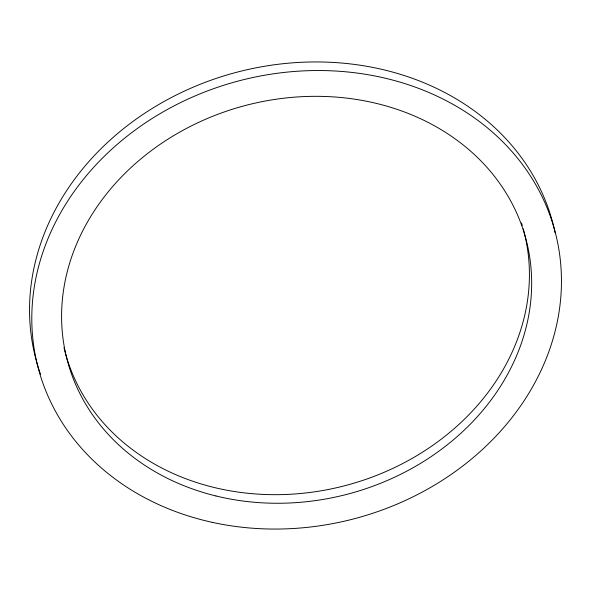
<?xml version="1.0" encoding="UTF-8"?>
<svg xmlns="http://www.w3.org/2000/svg" width="591" height="591" viewBox="0 0 591 591"><rect width="100%" height="100%" fill="white"/><g stroke="black" fill="none" stroke-linecap="round" stroke-linejoin="round"><path stroke-width="0.89" d="M40.491 374.162A267.28 226.419 -14.7 0 1 233.386 73.151A267.28 226.419 -14.7 0 1 555.112 232.758M523.227 228.813A237.213 200.947 -14.7 0 1 344.464 485.809A237.213 200.947 -14.7 0 1 63.991 347.656M521.484 222.925A237.213 200.947 -14.7 0 1 522.252 225.444M215.966 495.967A237.213 200.947 -14.7 0 0 528.147 248.479A237.213 200.947 -14.7 0 0 145.763 154.931A237.213 200.947 -14.7 0 0 215.966 495.967M212.265 522.348A267.28 226.419 -14.7 0 0 556.212 236.208A267.28 226.419 -14.7 0 0 121.399 140.828A267.28 226.419 -14.7 0 0 212.265 522.348"/></g></svg>
